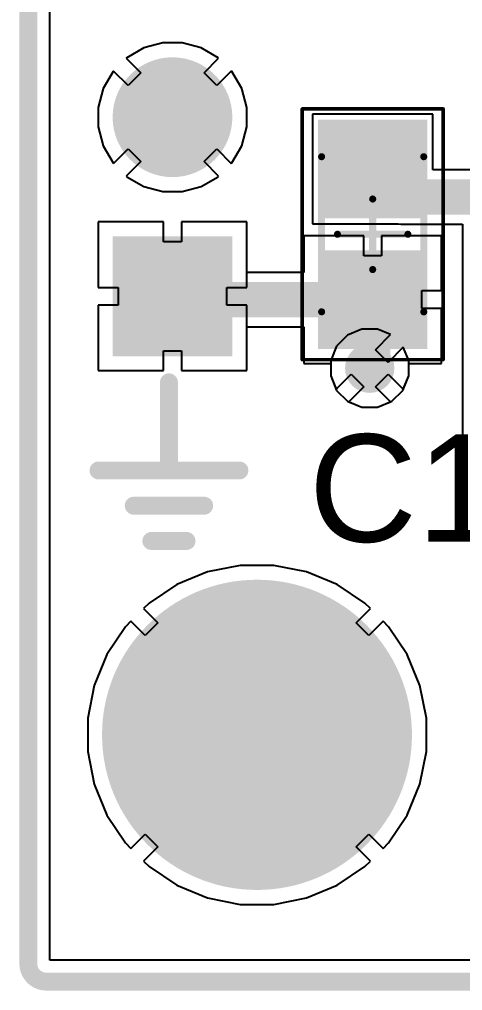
# Model space of a CAD drawing. Header units: inches. Extents: x 3 to 4.98, y 3.05 to 4.16.
# Drawn here: x 2.997 to 3.245, y 3.046 to 3.588 of the extents above; entities that cross this region are included whole.
import ezdxf

# ---------------------------------------------------------------- set-up
doc = ezdxf.new("R2010")
doc.units = ezdxf.units.IN
doc.header["$MEASUREMENT"] = 0
for name, color, linetype in [('Bottom Layer', 5, 'Continuous'), ('Bottom Solder', 6, 'Continuous'), ('Layer 1', 16, 'Continuous'), ('Layer 2', 76, 'Continuous'), ('Mechanical 1', 6, 'Continuous'), ('Mechanical 13', 56, 'Continuous'), ('Mechanical 15', 56, 'Continuous'), ('Multi-Layer', 9, 'Continuous'), ('Pad Holes', 156, 'Continuous'), ('Top Layer', 1, 'Continuous'), ('Top Overlay', 2, 'Continuous'), ('Top Paste', 8, 'Continuous'), ('Top Solder', 216, 'Continuous'), ('Via Holes', 16, 'Continuous')]:
    doc.layers.add(name, color=color, linetype=linetype)
doc.styles.add('Arial', font='', dxfattribs={"height": 0.2})
doc.styles.get('Arial').set_extended_font_data('Arial')

# ---------------------------------------------------------------- blocks, each defined once
blk = doc.blocks.new('P__H______1_4_2_54___13')
at = {"layer": 'Bottom Layer'}
blk.add_hatch(color=5, dxfattribs=at).paths.add_polyline_path([(-0.0315, 0.0315), (0.0315, 0.0315), (0.0315, -0.0315), (-0.0315, -0.0315)])
h = blk.add_hatch(color=5, dxfattribs=at)
edge = h.paths.add_edge_path()
edge.add_arc((0, -0.1), 0.0315, 0, 360)
h = blk.add_hatch(color=5, dxfattribs=at)
edge = h.paths.add_edge_path()
edge.add_arc((0, -0.2), 0.0315, 0, 360)
h = blk.add_hatch(color=5, dxfattribs=at)
edge = h.paths.add_edge_path()
edge.add_arc((0, -0.3), 0.0315, 0, 360)
at = {"layer": 'Bottom Solder'}
blk.add_hatch(color=6, dxfattribs=at).paths.add_polyline_path([(-0.03346, 0.03346), (0.03346, 0.03346), (0.03346, -0.03346), (-0.03346, -0.03346)])
h = blk.add_hatch(color=6, dxfattribs=at)
edge = h.paths.add_edge_path()
edge.add_arc((0, -0.1), 0.03346, 0, 360)
h = blk.add_hatch(color=6, dxfattribs=at)
edge = h.paths.add_edge_path()
edge.add_arc((0, -0.2), 0.03346, 0, 360)
h = blk.add_hatch(color=6, dxfattribs=at)
edge = h.paths.add_edge_path()
edge.add_arc((0, -0.3), 0.03346, 0, 360)
at = {"layer": 'Layer 1'}
blk.add_hatch(color=16, dxfattribs=at).paths.add_polyline_path([(-0.0315, 0.0315), (0.0315, 0.0315), (0.0315, -0.0315), (-0.0315, -0.0315)])
h = blk.add_hatch(color=16, dxfattribs=at)
edge = h.paths.add_edge_path()
edge.add_arc((0, -0.1), 0.0315, 0, 360)
h = blk.add_hatch(color=16, dxfattribs=at)
edge = h.paths.add_edge_path()
edge.add_arc((0, -0.2), 0.0315, 0, 360)
h = blk.add_hatch(color=16, dxfattribs=at)
edge = h.paths.add_edge_path()
edge.add_arc((0, -0.3), 0.0315, 0, 360)
at = {"layer": 'Layer 2'}
blk.add_hatch(color=76, dxfattribs=at).paths.add_polyline_path([(-0.0315, 0.0315), (0.0315, 0.0315), (0.0315, -0.0315), (-0.0315, -0.0315)])
h = blk.add_hatch(color=76, dxfattribs=at)
edge = h.paths.add_edge_path()
edge.add_arc((0, -0.1), 0.0315, 0, 360)
h = blk.add_hatch(color=76, dxfattribs=at)
edge = h.paths.add_edge_path()
edge.add_arc((0, -0.2), 0.0315, 0, 360)
h = blk.add_hatch(color=76, dxfattribs=at)
edge = h.paths.add_edge_path()
edge.add_arc((0, -0.3), 0.0315, 0, 360)
at = {"layer": 'Multi-Layer'}
blk.add_hatch(color=9, dxfattribs=at).paths.add_polyline_path([(-0.0315, 0.0315), (0.0315, 0.0315), (0.0315, -0.0315), (-0.0315, -0.0315)])
h = blk.add_hatch(color=9, dxfattribs=at)
edge = h.paths.add_edge_path()
edge.add_arc((0, -0.1), 0.0315, 0, 360)
h = blk.add_hatch(color=9, dxfattribs=at)
edge = h.paths.add_edge_path()
edge.add_arc((0, -0.2), 0.0315, 0, 360)
h = blk.add_hatch(color=9, dxfattribs=at)
edge = h.paths.add_edge_path()
edge.add_arc((0, -0.3), 0.0315, 0, 360)
at = {"layer": 'Pad Holes'}
h = blk.add_hatch(color=7, dxfattribs=at)
edge = h.paths.add_edge_path()
edge.add_arc((0, 0), 0.02008, 0, 360)
h = blk.add_hatch(color=7, dxfattribs=at)
edge = h.paths.add_edge_path()
edge.add_arc((0, -0.1), 0.02008, 0, 360)
h = blk.add_hatch(color=7, dxfattribs=at)
edge = h.paths.add_edge_path()
edge.add_arc((0, -0.2), 0.02008, 0, 360)
h = blk.add_hatch(color=7, dxfattribs=at)
edge = h.paths.add_edge_path()
edge.add_arc((0, -0.3), 0.02008, 0, 360)
at = {"layer": 'Top Layer'}
blk.add_hatch(color=1, dxfattribs=at).paths.add_polyline_path([(-0.0315, 0.0315), (0.0315, 0.0315), (0.0315, -0.0315), (-0.0315, -0.0315)])
h = blk.add_hatch(color=1, dxfattribs=at)
edge = h.paths.add_edge_path()
edge.add_arc((0, -0.1), 0.0315, 0, 360)
h = blk.add_hatch(color=1, dxfattribs=at)
edge = h.paths.add_edge_path()
edge.add_arc((0, -0.2), 0.0315, 0, 360)
h = blk.add_hatch(color=1, dxfattribs=at)
edge = h.paths.add_edge_path()
edge.add_arc((0, -0.3), 0.0315, 0, 360)
at = {"layer": 'Top Solder'}
blk.add_hatch(color=216, dxfattribs=at).paths.add_polyline_path([(-0.03346, 0.03346), (0.03346, 0.03346), (0.03346, -0.03346), (-0.03346, -0.03346)])
h = blk.add_hatch(color=216, dxfattribs=at)
edge = h.paths.add_edge_path()
edge.add_arc((0, -0.1), 0.03346, 0, 360)
h = blk.add_hatch(color=216, dxfattribs=at)
edge = h.paths.add_edge_path()
edge.add_arc((0, -0.2), 0.03346, 0, 360)
h = blk.add_hatch(color=216, dxfattribs=at)
edge = h.paths.add_edge_path()
edge.add_arc((0, -0.3), 0.03346, 0, 360)
blk = doc.blocks.new('CAP_SM0805_YAGEOCC2_N_18')
at = {"layer": 'Top Layer'}
for points in [[(-0.06209, -0.02854), (-0.06209, 0.02854), (-0.01091, 0.02854), (-0.01091, -0.02854)], [(0.01091, -0.02854), (0.01091, 0.02854), (0.06209, 0.02854), (0.06209, -0.02854)]]:
    blk.add_hatch(color=1, dxfattribs=at).paths.add_polyline_path(points)
at = {"layer": 'Top Paste'}
for points in [[(-0.06209, -0.02854), (-0.06209, 0.02854), (-0.01091, 0.02854), (-0.01091, -0.02854)], [(0.01091, -0.02854), (0.01091, 0.02854), (0.06209, 0.02854), (0.06209, -0.02854)]]:
    blk.add_hatch(color=8, dxfattribs=at).paths.add_polyline_path(points)
at = {"layer": 'Top Solder'}
for points in [[(-0.06406, -0.03051), (-0.06406, 0.03051), (-0.00894, 0.03051), (-0.00894, -0.03051)], [(0.00894, -0.03051), (0.00894, 0.03051), (0.06406, 0.03051), (0.06406, -0.03051)]]:
    blk.add_hatch(color=216, dxfattribs=at).paths.add_polyline_path(points)
at = {"layer": 'Mechanical 13'}
for points in [[(0.04331, 0.02854, 0.00394, 0.00394, 0), (-0.04331, 0.02854, 0.00394, 0.00394, 0)], [(-0.04331, -0.02854, 0.00394, 0.00394, 0), (-0.04331, 0.02854, 0.00394, 0.00394, 0)], [(0.04331, -0.02854, 0.00394, 0.00394, 0), (0.04331, 0.02854, 0.00394, 0.00394, 0)], [(0.04331, -0.02854, 0.00394, 0.00394, 0), (-0.04331, -0.02854, 0.00394, 0.00394, 0)]]:
    blk.add_lwpolyline(points, format="xyseb", dxfattribs=at)
for points in [[(-0.04429, 0.02854, 0.00197, 0.00197, 1), (-0.04232, 0.02854, 0.00197, 0.00197, 1)], [(-0.04429, 0.02854, 0.00197, 0.00197, 1), (-0.04232, 0.02854, 0.00197, 0.00197, 1)], [(0.04232, 0.02854, 0.00197, 0.00197, 1), (0.04429, 0.02854, 0.00197, 0.00197, 1)], [(0.04232, 0.02854, 0.00197, 0.00197, 1), (0.04429, 0.02854, 0.00197, 0.00197, 1)], [(-0.04429, -0.02854, 0.00197, 0.00197, 1), (-0.04232, -0.02854, 0.00197, 0.00197, 1)], [(-0.04429, -0.02854, 0.00197, 0.00197, 1), (-0.04232, -0.02854, 0.00197, 0.00197, 1)], [(0.04232, -0.02854, 0.00197, 0.00197, 1), (0.04429, -0.02854, 0.00197, 0.00197, 1)], [(0.04232, -0.02854, 0.00197, 0.00197, 1), (0.04429, -0.02854, 0.00197, 0.00197, 1)]]:
    blk.add_lwpolyline(points, format="xyseb", close=True, dxfattribs=at)
at = {"layer": 'Mechanical 15'}
for points in [[(0.07, 0.03937, 0.00197, 0.00197, 0), (-0.07, 0.03937, 0.00197, 0.00197, 0)], [(-0.07, -0.03937, 0.00197, 0.00197, 0), (-0.07, 0.03937, 0.00197, 0.00197, 0)], [(0.07, -0.03937, 0.00197, 0.00197, 0), (0.07, 0.03937, 0.00197, 0.00197, 0)], [(0, -0.01969, 0.00394, 0.00394, 0), (0, 0.01969, 0.00394, 0.00394, 0)], [(0.01969, 0, 0.00394, 0.00394, 0), (-0.01969, 0, 0.00394, 0.00394, 0)], [(0.07, -0.03937, 0.00197, 0.00197, 0), (-0.07, -0.03937, 0.00197, 0.00197, 0)]]:
    blk.add_lwpolyline(points, format="xyseb", dxfattribs=at)
for points in [[(-0.07049, 0.03937, 0.000984, 0.000984, 1), (-0.06951, 0.03937, 0.000984, 0.000984, 1)], [(-0.07049, 0.03937, 0.000984, 0.000984, 1), (-0.06951, 0.03937, 0.000984, 0.000984, 1)], [(0.06951, 0.03937, 0.000984, 0.000984, 1), (0.07049, 0.03937, 0.000984, 0.000984, 1)], [(0.06951, 0.03937, 0.000984, 0.000984, 1), (0.07049, 0.03937, 0.000984, 0.000984, 1)], [(-0.00098, 0.01969, 0.00197, 0.00197, 1), (0.00098, 0.01969, 0.00197, 0.00197, 1)], [(-0.02067, 0, 0.00197, 0.00197, 1), (-0.0187, 0, 0.00197, 0.00197, 1)], [(0.0187, 0, 0.00197, 0.00197, 1), (0.02067, 0, 0.00197, 0.00197, 1)], [(-0.00098, -0.01969, 0.00197, 0.00197, 1), (0.00098, -0.01969, 0.00197, 0.00197, 1)], [(-0.07049, -0.03937, 0.000984, 0.000984, 1), (-0.06951, -0.03937, 0.000984, 0.000984, 1)], [(-0.07049, -0.03937, 0.000984, 0.000984, 1), (-0.06951, -0.03937, 0.000984, 0.000984, 1)], [(0.06951, -0.03937, 0.000984, 0.000984, 1), (0.07049, -0.03937, 0.000984, 0.000984, 1)], [(0.06951, -0.03937, 0.000984, 0.000984, 1), (0.07049, -0.03937, 0.000984, 0.000984, 1)]]:
    blk.add_lwpolyline(points, format="xyseb", close=True, dxfattribs=at)

msp = doc.modelspace()

# ---------------------------------------------------------------- hatches: boundary and pattern name
at = {"layer": 'Bottom Layer'}
h = msp.add_hatch(color=5, dxfattribs=at)
edge = h.paths.add_edge_path()
edge.add_arc((3.19291, 3.3937), 0.01181, 0, 360)
h = msp.add_hatch(color=5, dxfattribs=at)
edge = h.paths.add_edge_path()
edge.add_arc((3.12992, 3.18898), 0.08465, 0, 360)
at = {"layer": 'Bottom Solder'}
h = msp.add_hatch(color=6, dxfattribs=at)
edge = h.paths.add_edge_path()
edge.add_arc((3.19291, 3.3937), 0.01378, 0, 360)
h = msp.add_hatch(color=6, dxfattribs=at)
edge = h.paths.add_edge_path()
edge.add_arc((3.12992, 3.18898), 0.08661, 0, 360)
at = {"layer": 'Layer 1'}
h = msp.add_hatch(color=16, dxfattribs=at)
edge = h.paths.add_edge_path()
edge.add_arc((3.19291, 3.3937), 0.01181, 0, 360)
h = msp.add_hatch(color=16, dxfattribs=at)
edge = h.paths.add_edge_path()
edge.add_arc((3.12992, 3.18898), 0.08465, 0, 360)
at = {"layer": 'Layer 2'}
h = msp.add_hatch(color=76, dxfattribs=at)
edge = h.paths.add_edge_path()
edge.add_arc((3.19291, 3.3937), 0.01181, 0, 360)
h = msp.add_hatch(color=76, dxfattribs=at)
edge = h.paths.add_edge_path()
edge.add_arc((3.12992, 3.18898), 0.08465, 0, 360)
at = {"layer": 'Top Layer'}
h = msp.add_hatch(color=1, dxfattribs=at)
edge = h.paths.add_edge_path()
edge.add_arc((3.19291, 3.3937), 0.01181, 0, 360)
h = msp.add_hatch(color=1, dxfattribs=at)
edge = h.paths.add_edge_path()
edge.add_arc((3.12992, 3.18898), 0.08465, 0, 360)
at = {"layer": 'Top Solder'}
h = msp.add_hatch(color=216, dxfattribs=at)
edge = h.paths.add_edge_path()
edge.add_arc((3.19291, 3.3937), 0.01378, 0, 360)
h = msp.add_hatch(color=216, dxfattribs=at)
edge = h.paths.add_edge_path()
edge.add_arc((3.12992, 3.18898), 0.08661, 0, 360)
at = {"layer": 'Via Holes'}
h = msp.add_hatch(color=7, dxfattribs=at)
edge = h.paths.add_edge_path()
edge.add_arc((3.19291, 3.3937), 0.00787, 0, 360)
h = msp.add_hatch(color=7, dxfattribs=at)
edge = h.paths.add_edge_path()
edge.add_arc((3.12992, 3.18898), 0.05906, 0, 360)

# ---------------------------------------------------------------- linework, layer by layer
at = {"layer": 'Bottom Layer'}
for p, q in [((3.01417, 3.06322), (3.01417, 4.1415)), ((3.07721, 3.57535), (3.06666, 3.57253)), ((3.08814, 3.57535), (3.07721, 3.57535)), ((3.09869, 3.57253), (3.08814, 3.57535)), ((3.06666, 3.57253), (3.0572, 3.56706)), ((3.10816, 3.56706), (3.09869, 3.57253)), ((3.0572, 3.56706), (3.05687, 3.56674)), ((3.05687, 3.56674), (3.06498, 3.55862)), ((3.10037, 3.55862), (3.10848, 3.56674)), ((3.10848, 3.56674), (3.10816, 3.56706)), ((3.04947, 3.55934), (3.04401, 3.54988)), ((3.0498, 3.55966), (3.04947, 3.55934)), ((3.05791, 3.55155), (3.0498, 3.55966)), ((3.06498, 3.55862), (3.05791, 3.55155)), ((3.10744, 3.55155), (3.10037, 3.55862)), ((3.11555, 3.55966), (3.10744, 3.55155)), ((3.11588, 3.55934), (3.11555, 3.55966)), ((3.12135, 3.54988), (3.11588, 3.55934)), ((3.04401, 3.54988), (3.04118, 3.53932)), ((3.12417, 3.53932), (3.12135, 3.54988)), ((3.04118, 3.53932), (3.04118, 3.5284)), ((3.12417, 3.5284), (3.12417, 3.53932)), ((3.04118, 3.5284), (3.04401, 3.51784)), ((3.12135, 3.51784), (3.12417, 3.5284)), ((3.04401, 3.51784), (3.04947, 3.50838)), ((3.0498, 3.50805), (3.05791, 3.51616)), ((3.05791, 3.51616), (3.06498, 3.50909)), ((3.10037, 3.50909), (3.10744, 3.51616)), ((3.10744, 3.51616), (3.11555, 3.50805)), ((3.11588, 3.50838), (3.12135, 3.51784)), ((3.06498, 3.50909), (3.05687, 3.50098)), ((3.10848, 3.50098), (3.10037, 3.50909)), ((3.04947, 3.50838), (3.0498, 3.50805)), ((3.11555, 3.50805), (3.11588, 3.50838)), ((3.05687, 3.50098), (3.0572, 3.50065)), ((3.0572, 3.50065), (3.06666, 3.49519)), ((3.09869, 3.49519), (3.10816, 3.50065)), ((3.10816, 3.50065), (3.10848, 3.50098)), ((3.06666, 3.49519), (3.07721, 3.49236)), ((3.07721, 3.49236), (3.08814, 3.49236)), ((3.08814, 3.49236), (3.09869, 3.49519)), ((3.07768, 3.47535), (3.04118, 3.47535)), ((3.04118, 3.47535), (3.04118, 3.43886)), ((3.07768, 3.46428), (3.07768, 3.47535)), ((3.12417, 3.47535), (3.08768, 3.47535)), ((3.08768, 3.47535), (3.08768, 3.46428)), ((3.12417, 3.43886), (3.12417, 3.47535)), ((3.08768, 3.46428), (3.07768, 3.46428)), ((3.04118, 3.43886), (3.05226, 3.43886)), ((3.05226, 3.43886), (3.05226, 3.42886)), ((3.1131, 3.42886), (3.1131, 3.43886)), ((3.1131, 3.43886), (3.12417, 3.43886)), ((3.05226, 3.42886), (3.04118, 3.42886)), ((3.04118, 3.42886), (3.04118, 3.39236)), ((3.12417, 3.42886), (3.1131, 3.42886)), ((3.12417, 3.39236), (3.12417, 3.42886)), ((3.18056, 3.41219), (3.17442, 3.40606)), ((3.18857, 3.41551), (3.18056, 3.41219)), ((3.19725, 3.41551), (3.18857, 3.41551)), ((3.19618, 3.40404), (3.20461, 3.41247)), ((3.20461, 3.41247), (3.19725, 3.41551)), ((3.17442, 3.40606), (3.1711, 3.39804)), ((3.07768, 3.39236), (3.07768, 3.40344)), ((3.07768, 3.40344), (3.08768, 3.40344)), ((3.08768, 3.40344), (3.08768, 3.39236)), ((3.20326, 3.39697), (3.19618, 3.40404)), ((3.21168, 3.40539), (3.20326, 3.39697)), ((3.21472, 3.39804), (3.21168, 3.40539)), ((3.1711, 3.39804), (3.1711, 3.38936)), ((3.21472, 3.38936), (3.21472, 3.39804)), ((3.04118, 3.39236), (3.07768, 3.39236)), ((3.08768, 3.39236), (3.12417, 3.39236)), ((3.1711, 3.38936), (3.17415, 3.38201)), ((3.17415, 3.38201), (3.18257, 3.39043)), ((3.18257, 3.39043), (3.18964, 3.38336)), ((3.2114, 3.38135), (3.21472, 3.38936)), ((3.18964, 3.38336), (3.18122, 3.37494)), ((3.20527, 3.37521), (3.2114, 3.38135)), ((3.18122, 3.37494), (3.18857, 3.37189)), ((3.19725, 3.37189), (3.20527, 3.37521)), ((3.18857, 3.37189), (3.19725, 3.37189)), ((3.1206, 3.28362), (3.10231, 3.27998)), ((3.13924, 3.28362), (3.1206, 3.28362)), ((3.15753, 3.27998), (3.13924, 3.28362)), ((3.10231, 3.27998), (3.08509, 3.27285)), ((3.17475, 3.27285), (3.15753, 3.27998)), ((3.08509, 3.27285), (3.06959, 3.26249)), ((3.19025, 3.26249), (3.17475, 3.27285)), ((3.06959, 3.26249), (3.06653, 3.25944)), ((3.06653, 3.25944), (3.07447, 3.2515)), ((3.18538, 3.2515), (3.19331, 3.25944)), ((3.19331, 3.25944), (3.19025, 3.26249)), ((3.05641, 3.24931), (3.04605, 3.23381)), ((3.05946, 3.25237), (3.05641, 3.24931)), ((3.0674, 3.24443), (3.05946, 3.25237)), ((3.07447, 3.2515), (3.0674, 3.24443)), ((3.19245, 3.24443), (3.18538, 3.2515)), ((3.20038, 3.25237), (3.19245, 3.24443)), ((3.20344, 3.24931), (3.20038, 3.25237)), ((3.2138, 3.23381), (3.20344, 3.24931)), ((3.04605, 3.23381), (3.03891, 3.21658)), ((3.22093, 3.21658), (3.2138, 3.23381)), ((3.03891, 3.21658), (3.03528, 3.1983)), ((3.22457, 3.1983), (3.22093, 3.21658)), ((3.03528, 3.1983), (3.03528, 3.17965)), ((3.22457, 3.17965), (3.22457, 3.1983)), ((3.03528, 3.17965), (3.03891, 3.16137)), ((3.22093, 3.16137), (3.22457, 3.17965)), ((3.03891, 3.16137), (3.04605, 3.14414)), ((3.2138, 3.14414), (3.22093, 3.16137)), ((3.04605, 3.14414), (3.05641, 3.12864)), ((3.20344, 3.12864), (3.2138, 3.14414)), ((3.05946, 3.12559), (3.0674, 3.13352)), ((3.0674, 3.13352), (3.07447, 3.12645)), ((3.18538, 3.12645), (3.19245, 3.13352)), ((3.19245, 3.13352), (3.20038, 3.12559)), ((3.05641, 3.12864), (3.05946, 3.12559)), ((3.07447, 3.12645), (3.06653, 3.11852)), ((3.19331, 3.11852), (3.18538, 3.12645)), ((3.20038, 3.12559), (3.20344, 3.12864)), ((3.06653, 3.11852), (3.06959, 3.11546)), ((3.19025, 3.11546), (3.19331, 3.11852)), ((3.06959, 3.11546), (3.08509, 3.1051)), ((3.17475, 3.1051), (3.19025, 3.11546)), ((3.08509, 3.1051), (3.10231, 3.09797)), ((3.15753, 3.09797), (3.17475, 3.1051)), ((3.10231, 3.09797), (3.1206, 3.09433)), ((3.13924, 3.09433), (3.15753, 3.09797)), ((3.1206, 3.09433), (3.13924, 3.09433)), ((3.26117, 3.06322), (3.01417, 3.06322))]:
    msp.add_line(p, q, dxfattribs=at)
at = {"layer": 'Layer 1'}
for p, q in [((3.01417, 3.06322), (3.01417, 4.1415)), ((3.07721, 3.57535), (3.06666, 3.57253)), ((3.08814, 3.57535), (3.07721, 3.57535)), ((3.09869, 3.57253), (3.08814, 3.57535)), ((3.06666, 3.57253), (3.0572, 3.56706)), ((3.10816, 3.56706), (3.09869, 3.57253)), ((3.0572, 3.56706), (3.05687, 3.56674)), ((3.05687, 3.56674), (3.06498, 3.55862)), ((3.10037, 3.55862), (3.10848, 3.56674)), ((3.10848, 3.56674), (3.10816, 3.56706)), ((3.04947, 3.55934), (3.04401, 3.54988)), ((3.0498, 3.55966), (3.04947, 3.55934)), ((3.05791, 3.55155), (3.0498, 3.55966)), ((3.06498, 3.55862), (3.05791, 3.55155)), ((3.10744, 3.55155), (3.10037, 3.55862)), ((3.11555, 3.55966), (3.10744, 3.55155)), ((3.11588, 3.55934), (3.11555, 3.55966)), ((3.12135, 3.54988), (3.11588, 3.55934)), ((3.04401, 3.54988), (3.04118, 3.53932)), ((3.12417, 3.53932), (3.12135, 3.54988)), ((3.04118, 3.53932), (3.04118, 3.5284)), ((3.12417, 3.5284), (3.12417, 3.53932)), ((3.04118, 3.5284), (3.04401, 3.51784)), ((3.12135, 3.51784), (3.12417, 3.5284)), ((3.04401, 3.51784), (3.04947, 3.50838)), ((3.0498, 3.50805), (3.05791, 3.51616)), ((3.05791, 3.51616), (3.06498, 3.50909)), ((3.10037, 3.50909), (3.10744, 3.51616)), ((3.10744, 3.51616), (3.11555, 3.50805)), ((3.11588, 3.50838), (3.12135, 3.51784)), ((3.06498, 3.50909), (3.05687, 3.50098)), ((3.10848, 3.50098), (3.10037, 3.50909)), ((3.04947, 3.50838), (3.0498, 3.50805)), ((3.11555, 3.50805), (3.11588, 3.50838)), ((3.05687, 3.50098), (3.0572, 3.50065)), ((3.0572, 3.50065), (3.06666, 3.49519)), ((3.09869, 3.49519), (3.10816, 3.50065)), ((3.10816, 3.50065), (3.10848, 3.50098)), ((3.06666, 3.49519), (3.07721, 3.49236)), ((3.07721, 3.49236), (3.08814, 3.49236)), ((3.08814, 3.49236), (3.09869, 3.49519)), ((3.07768, 3.47535), (3.04118, 3.47535)), ((3.04118, 3.47535), (3.04118, 3.43886)), ((3.07768, 3.46428), (3.07768, 3.47535)), ((3.12417, 3.47535), (3.08768, 3.47535)), ((3.08768, 3.47535), (3.08768, 3.46428)), ((3.12417, 3.43886), (3.12417, 3.47535)), ((3.08768, 3.46428), (3.07768, 3.46428)), ((3.04118, 3.43886), (3.05226, 3.43886)), ((3.05226, 3.43886), (3.05226, 3.42886)), ((3.1131, 3.42886), (3.1131, 3.43886)), ((3.1131, 3.43886), (3.12417, 3.43886)), ((3.05226, 3.42886), (3.04118, 3.42886)), ((3.04118, 3.42886), (3.04118, 3.39236)), ((3.12417, 3.42886), (3.1131, 3.42886)), ((3.12417, 3.39236), (3.12417, 3.42886)), ((3.18056, 3.41219), (3.17442, 3.40606)), ((3.18857, 3.41551), (3.18056, 3.41219)), ((3.19725, 3.41551), (3.18857, 3.41551)), ((3.19618, 3.40404), (3.20461, 3.41247)), ((3.20461, 3.41247), (3.19725, 3.41551)), ((3.17442, 3.40606), (3.1711, 3.39804)), ((3.07768, 3.39236), (3.07768, 3.40344)), ((3.07768, 3.40344), (3.08768, 3.40344)), ((3.08768, 3.40344), (3.08768, 3.39236)), ((3.20326, 3.39697), (3.19618, 3.40404)), ((3.21168, 3.40539), (3.20326, 3.39697)), ((3.21472, 3.39804), (3.21168, 3.40539)), ((3.1711, 3.39804), (3.1711, 3.38936)), ((3.21472, 3.38936), (3.21472, 3.39804)), ((3.04118, 3.39236), (3.07768, 3.39236)), ((3.08768, 3.39236), (3.12417, 3.39236)), ((3.1711, 3.38936), (3.17415, 3.38201)), ((3.17415, 3.38201), (3.18257, 3.39043)), ((3.18257, 3.39043), (3.18964, 3.38336)), ((3.2114, 3.38135), (3.21472, 3.38936)), ((3.18964, 3.38336), (3.18122, 3.37494)), ((3.20527, 3.37521), (3.2114, 3.38135)), ((3.18122, 3.37494), (3.18857, 3.37189)), ((3.19725, 3.37189), (3.20527, 3.37521)), ((3.18857, 3.37189), (3.19725, 3.37189)), ((3.1206, 3.28362), (3.10231, 3.27998)), ((3.13924, 3.28362), (3.1206, 3.28362)), ((3.15753, 3.27998), (3.13924, 3.28362)), ((3.10231, 3.27998), (3.08509, 3.27285)), ((3.17475, 3.27285), (3.15753, 3.27998)), ((3.08509, 3.27285), (3.06959, 3.26249)), ((3.19025, 3.26249), (3.17475, 3.27285)), ((3.06959, 3.26249), (3.06653, 3.25944)), ((3.06653, 3.25944), (3.07447, 3.2515)), ((3.18538, 3.2515), (3.19331, 3.25944)), ((3.19331, 3.25944), (3.19025, 3.26249)), ((3.05641, 3.24931), (3.04605, 3.23381)), ((3.05946, 3.25237), (3.05641, 3.24931)), ((3.0674, 3.24443), (3.05946, 3.25237)), ((3.07447, 3.2515), (3.0674, 3.24443)), ((3.19245, 3.24443), (3.18538, 3.2515)), ((3.20038, 3.25237), (3.19245, 3.24443)), ((3.20344, 3.24931), (3.20038, 3.25237)), ((3.2138, 3.23381), (3.20344, 3.24931)), ((3.04605, 3.23381), (3.03891, 3.21658)), ((3.22093, 3.21658), (3.2138, 3.23381)), ((3.03891, 3.21658), (3.03528, 3.1983)), ((3.22457, 3.1983), (3.22093, 3.21658)), ((3.03528, 3.1983), (3.03528, 3.17965)), ((3.22457, 3.17965), (3.22457, 3.1983)), ((3.03528, 3.17965), (3.03891, 3.16137)), ((3.22093, 3.16137), (3.22457, 3.17965)), ((3.03891, 3.16137), (3.04605, 3.14414)), ((3.2138, 3.14414), (3.22093, 3.16137)), ((3.04605, 3.14414), (3.05641, 3.12864)), ((3.20344, 3.12864), (3.2138, 3.14414)), ((3.05946, 3.12559), (3.0674, 3.13352)), ((3.0674, 3.13352), (3.07447, 3.12645)), ((3.18538, 3.12645), (3.19245, 3.13352)), ((3.19245, 3.13352), (3.20038, 3.12559)), ((3.05641, 3.12864), (3.05946, 3.12559)), ((3.07447, 3.12645), (3.06653, 3.11852)), ((3.19331, 3.11852), (3.18538, 3.12645)), ((3.20038, 3.12559), (3.20344, 3.12864)), ((3.06653, 3.11852), (3.06959, 3.11546)), ((3.19025, 3.11546), (3.19331, 3.11852)), ((3.06959, 3.11546), (3.08509, 3.1051)), ((3.17475, 3.1051), (3.19025, 3.11546)), ((3.08509, 3.1051), (3.10231, 3.09797)), ((3.15753, 3.09797), (3.17475, 3.1051)), ((3.10231, 3.09797), (3.1206, 3.09433)), ((3.13924, 3.09433), (3.15753, 3.09797)), ((3.1206, 3.09433), (3.13924, 3.09433)), ((4.95859, 3.06322), (3.01417, 3.06322))]:
    msp.add_line(p, q, dxfattribs=at)
at = {"layer": 'Layer 2'}
for p, q in [((3.01417, 3.06322), (3.01417, 4.1415)), ((3.07721, 3.57535), (3.06666, 3.57253)), ((3.08814, 3.57535), (3.07721, 3.57535)), ((3.09869, 3.57253), (3.08814, 3.57535)), ((3.06666, 3.57253), (3.0572, 3.56706)), ((3.10816, 3.56706), (3.09869, 3.57253)), ((3.0572, 3.56706), (3.05687, 3.56674)), ((3.05687, 3.56674), (3.06498, 3.55862)), ((3.10037, 3.55862), (3.10848, 3.56674)), ((3.10848, 3.56674), (3.10816, 3.56706)), ((3.04947, 3.55934), (3.04401, 3.54988)), ((3.0498, 3.55966), (3.04947, 3.55934)), ((3.05791, 3.55155), (3.0498, 3.55966)), ((3.06498, 3.55862), (3.05791, 3.55155)), ((3.10744, 3.55155), (3.10037, 3.55862)), ((3.11555, 3.55966), (3.10744, 3.55155)), ((3.11588, 3.55934), (3.11555, 3.55966)), ((3.12135, 3.54988), (3.11588, 3.55934)), ((3.04401, 3.54988), (3.04118, 3.53932)), ((3.12417, 3.53932), (3.12135, 3.54988)), ((3.04118, 3.53932), (3.04118, 3.5284)), ((3.12417, 3.5284), (3.12417, 3.53932)), ((3.04118, 3.5284), (3.04401, 3.51784)), ((3.12135, 3.51784), (3.12417, 3.5284)), ((3.04401, 3.51784), (3.04947, 3.50838)), ((3.0498, 3.50805), (3.05791, 3.51616)), ((3.05791, 3.51616), (3.06498, 3.50909)), ((3.10037, 3.50909), (3.10744, 3.51616)), ((3.10744, 3.51616), (3.11555, 3.50805)), ((3.11588, 3.50838), (3.12135, 3.51784)), ((3.06498, 3.50909), (3.05687, 3.50098)), ((3.10848, 3.50098), (3.10037, 3.50909)), ((3.04947, 3.50838), (3.0498, 3.50805)), ((3.11555, 3.50805), (3.11588, 3.50838)), ((3.05687, 3.50098), (3.0572, 3.50065)), ((3.0572, 3.50065), (3.06666, 3.49519)), ((3.09869, 3.49519), (3.10816, 3.50065)), ((3.10816, 3.50065), (3.10848, 3.50098)), ((3.06666, 3.49519), (3.07721, 3.49236)), ((3.07721, 3.49236), (3.08814, 3.49236)), ((3.08814, 3.49236), (3.09869, 3.49519)), ((3.07768, 3.47535), (3.04118, 3.47535)), ((3.04118, 3.47535), (3.04118, 3.43886)), ((3.07768, 3.46428), (3.07768, 3.47535)), ((3.12417, 3.47535), (3.08768, 3.47535)), ((3.08768, 3.47535), (3.08768, 3.46428)), ((3.12417, 3.43886), (3.12417, 3.47535)), ((3.08768, 3.46428), (3.07768, 3.46428)), ((3.04118, 3.43886), (3.05226, 3.43886)), ((3.05226, 3.43886), (3.05226, 3.42886)), ((3.1131, 3.42886), (3.1131, 3.43886)), ((3.1131, 3.43886), (3.12417, 3.43886)), ((3.05226, 3.42886), (3.04118, 3.42886)), ((3.04118, 3.42886), (3.04118, 3.39236)), ((3.12417, 3.42886), (3.1131, 3.42886)), ((3.12417, 3.39236), (3.12417, 3.42886)), ((3.18056, 3.41219), (3.17442, 3.40606)), ((3.18857, 3.41551), (3.18056, 3.41219)), ((3.19725, 3.41551), (3.18857, 3.41551)), ((3.19618, 3.40404), (3.20461, 3.41247)), ((3.20461, 3.41247), (3.19725, 3.41551)), ((3.17442, 3.40606), (3.1711, 3.39804)), ((3.07768, 3.39236), (3.07768, 3.40344)), ((3.07768, 3.40344), (3.08768, 3.40344)), ((3.08768, 3.40344), (3.08768, 3.39236)), ((3.20326, 3.39697), (3.19618, 3.40404)), ((3.21168, 3.40539), (3.20326, 3.39697)), ((3.21472, 3.39804), (3.21168, 3.40539)), ((3.1711, 3.39804), (3.1711, 3.38936)), ((3.21472, 3.38936), (3.21472, 3.39804)), ((3.04118, 3.39236), (3.07768, 3.39236)), ((3.08768, 3.39236), (3.12417, 3.39236)), ((3.1711, 3.38936), (3.17415, 3.38201)), ((3.17415, 3.38201), (3.18257, 3.39043)), ((3.18257, 3.39043), (3.18964, 3.38336)), ((3.2114, 3.38135), (3.21472, 3.38936)), ((3.18964, 3.38336), (3.18122, 3.37494)), ((3.20527, 3.37521), (3.2114, 3.38135)), ((3.18122, 3.37494), (3.18857, 3.37189)), ((3.19725, 3.37189), (3.20527, 3.37521)), ((3.18857, 3.37189), (3.19725, 3.37189)), ((3.1206, 3.28362), (3.10231, 3.27998)), ((3.13924, 3.28362), (3.1206, 3.28362)), ((3.15753, 3.27998), (3.13924, 3.28362)), ((3.10231, 3.27998), (3.08509, 3.27285)), ((3.17475, 3.27285), (3.15753, 3.27998)), ((3.08509, 3.27285), (3.06959, 3.26249)), ((3.19025, 3.26249), (3.17475, 3.27285)), ((3.06959, 3.26249), (3.06653, 3.25944)), ((3.06653, 3.25944), (3.07447, 3.2515)), ((3.18538, 3.2515), (3.19331, 3.25944)), ((3.19331, 3.25944), (3.19025, 3.26249)), ((3.05641, 3.24931), (3.04605, 3.23381)), ((3.05946, 3.25237), (3.05641, 3.24931)), ((3.0674, 3.24443), (3.05946, 3.25237)), ((3.07447, 3.2515), (3.0674, 3.24443)), ((3.19245, 3.24443), (3.18538, 3.2515)), ((3.20038, 3.25237), (3.19245, 3.24443)), ((3.20344, 3.24931), (3.20038, 3.25237)), ((3.2138, 3.23381), (3.20344, 3.24931)), ((3.04605, 3.23381), (3.03891, 3.21658)), ((3.22093, 3.21658), (3.2138, 3.23381)), ((3.03891, 3.21658), (3.03528, 3.1983)), ((3.22457, 3.1983), (3.22093, 3.21658)), ((3.03528, 3.1983), (3.03528, 3.17965)), ((3.22457, 3.17965), (3.22457, 3.1983)), ((3.03528, 3.17965), (3.03891, 3.16137)), ((3.22093, 3.16137), (3.22457, 3.17965)), ((3.03891, 3.16137), (3.04605, 3.14414)), ((3.2138, 3.14414), (3.22093, 3.16137)), ((3.04605, 3.14414), (3.05641, 3.12864)), ((3.20344, 3.12864), (3.2138, 3.14414)), ((3.05946, 3.12559), (3.0674, 3.13352)), ((3.0674, 3.13352), (3.07447, 3.12645)), ((3.18538, 3.12645), (3.19245, 3.13352)), ((3.19245, 3.13352), (3.20038, 3.12559)), ((3.05641, 3.12864), (3.05946, 3.12559)), ((3.07447, 3.12645), (3.06653, 3.11852)), ((3.19331, 3.11852), (3.18538, 3.12645)), ((3.20038, 3.12559), (3.20344, 3.12864)), ((3.06653, 3.11852), (3.06959, 3.11546)), ((3.19025, 3.11546), (3.19331, 3.11852)), ((3.06959, 3.11546), (3.08509, 3.1051)), ((3.17475, 3.1051), (3.19025, 3.11546)), ((3.08509, 3.1051), (3.10231, 3.09797)), ((3.15753, 3.09797), (3.17475, 3.1051)), ((3.10231, 3.09797), (3.1206, 3.09433)), ((3.13924, 3.09433), (3.15753, 3.09797)), ((3.1206, 3.09433), (3.13924, 3.09433)), ((4.95859, 3.06322), (3.01417, 3.06322))]:
    msp.add_line(p, q, dxfattribs=at)
at = {"layer": 'Mechanical 1'}
for points in [[(3.00213, 3.06118, 0.01, 0.01, 0), (3.00213, 4.14354, 0.01, 0.01, 0)], [(3.01213, 3.05118, 0.01, 0.01, -0.414214), (3.00213, 3.06118, 0.01, 0.01, 0)], [(3.01213, 3.05118, 0.01, 0.01, 0), (4.96063, 3.05118, 0.01, 0.01, 0)]]:
    msp.add_lwpolyline(points, format="xyseb", dxfattribs=at)
for points in [[(2.99963, 3.06118, 0.005, 0.005, 1), (3.00463, 3.06118, 0.005, 0.005, 1)], [(2.99963, 3.06118, 0.005, 0.005, 1), (3.00463, 3.06118, 0.005, 0.005, 1)], [(3.00963, 3.05118, 0.005, 0.005, 1), (3.01463, 3.05118, 0.005, 0.005, 1)], [(3.00963, 3.05118, 0.005, 0.005, 1), (3.01463, 3.05118, 0.005, 0.005, 1)]]:
    msp.add_lwpolyline(points, format="xyseb", close=True, dxfattribs=at)
at = {"layer": 'Top Layer'}
for p, q in [((3.01417, 3.06322), (3.01417, 4.1415)), ((3.07721, 3.57535), (3.06666, 3.57253)), ((3.08814, 3.57535), (3.07721, 3.57535)), ((3.09869, 3.57253), (3.08814, 3.57535)), ((3.06666, 3.57253), (3.0572, 3.56706)), ((3.10816, 3.56706), (3.09869, 3.57253)), ((3.0572, 3.56706), (3.05687, 3.56674)), ((3.05687, 3.56674), (3.06498, 3.55862)), ((3.10037, 3.55862), (3.10848, 3.56674)), ((3.10848, 3.56674), (3.10816, 3.56706)), ((3.04947, 3.55934), (3.04401, 3.54988)), ((3.0498, 3.55966), (3.04947, 3.55934)), ((3.05791, 3.55155), (3.0498, 3.55966)), ((3.06498, 3.55862), (3.05791, 3.55155)), ((3.10744, 3.55155), (3.10037, 3.55862)), ((3.11555, 3.55966), (3.10744, 3.55155)), ((3.11588, 3.55934), (3.11555, 3.55966)), ((3.12135, 3.54988), (3.11588, 3.55934)), ((3.04401, 3.54988), (3.04118, 3.53932)), ((3.12417, 3.53932), (3.12135, 3.54988)), ((3.04118, 3.53932), (3.04118, 3.5284)), ((3.12417, 3.5284), (3.12417, 3.53932)), ((3.22811, 3.53559), (3.16102, 3.53559)), ((3.16102, 3.53559), (3.16102, 3.47441)), ((3.22811, 3.50439), (3.22811, 3.53559)), ((3.04118, 3.5284), (3.04401, 3.51784)), ((3.12135, 3.51784), (3.12417, 3.5284)), ((3.04401, 3.51784), (3.04947, 3.50838)), ((3.0498, 3.50805), (3.05791, 3.51616)), ((3.05791, 3.51616), (3.06498, 3.50909)), ((3.10037, 3.50909), (3.10744, 3.51616)), ((3.10744, 3.51616), (3.11555, 3.50805)), ((3.11588, 3.50838), (3.12135, 3.51784)), ((3.06498, 3.50909), (3.05687, 3.50098)), ((3.10848, 3.50098), (3.10037, 3.50909)), ((3.04947, 3.50838), (3.0498, 3.50805)), ((3.11555, 3.50805), (3.11588, 3.50838)), ((3.25464, 3.50439), (3.22811, 3.50439)), ((3.05687, 3.50098), (3.0572, 3.50065)), ((3.0572, 3.50065), (3.06666, 3.49519)), ((3.09869, 3.49519), (3.10816, 3.50065)), ((3.10816, 3.50065), (3.10848, 3.50098)), ((3.06666, 3.49519), (3.07721, 3.49236)), ((3.07721, 3.49236), (3.08814, 3.49236)), ((3.08814, 3.49236), (3.09869, 3.49519)), ((3.07768, 3.47535), (3.04118, 3.47535)), ((3.04118, 3.47535), (3.04118, 3.43886)), ((3.07768, 3.46428), (3.07768, 3.47535)), ((3.12417, 3.47535), (3.08768, 3.47535)), ((3.08768, 3.47535), (3.08768, 3.46428)), ((3.12417, 3.44714), (3.12417, 3.47535)), ((3.16102, 3.47441), (3.20885, 3.47441)), ((3.20885, 3.47441), (3.21031, 3.47412)), ((3.21031, 3.47412), (3.21032, 3.47412)), ((3.21032, 3.47412), (3.24471, 3.47412)), ((3.24471, 3.47412), (3.24471, 3.35039)), ((3.18957, 3.4676), (3.15602, 3.4676)), ((3.15602, 3.4676), (3.15602, 3.44714)), ((3.18957, 3.45652), (3.18957, 3.4676)), ((3.23311, 3.4676), (3.19957, 3.4676)), ((3.19957, 3.4676), (3.19957, 3.45652)), ((3.23311, 3.43701), (3.23311, 3.4676)), ((3.08768, 3.46428), (3.07768, 3.46428)), ((3.19957, 3.45652), (3.18957, 3.45652)), ((3.15602, 3.44714), (3.12417, 3.44714)), ((3.04118, 3.43886), (3.05226, 3.43886)), ((3.05226, 3.43886), (3.05226, 3.42886)), ((3.22203, 3.42701), (3.22203, 3.43701)), ((3.22203, 3.43701), (3.23311, 3.43701)), ((3.05226, 3.42886), (3.04118, 3.42886)), ((3.04118, 3.42886), (3.04118, 3.39236)), ((3.23311, 3.42701), (3.22203, 3.42701)), ((3.23311, 3.39642), (3.23311, 3.42701)), ((3.12417, 3.39236), (3.12417, 3.41687)), ((3.12417, 3.41687), (3.15602, 3.41687)), ((3.15602, 3.41687), (3.15602, 3.39642)), ((3.07768, 3.39236), (3.07768, 3.40344)), ((3.07768, 3.40344), (3.08768, 3.40344)), ((3.08768, 3.40344), (3.08768, 3.39236)), ((3.15602, 3.39642), (3.1711, 3.39642)), ((3.1711, 3.39642), (3.1711, 3.38936)), ((3.21472, 3.38936), (3.21472, 3.39642)), ((3.21472, 3.39642), (3.23311, 3.39642)), ((3.04118, 3.39236), (3.07768, 3.39236)), ((3.08768, 3.39236), (3.12417, 3.39236)), ((3.1711, 3.38936), (3.17442, 3.38135)), ((3.19618, 3.38336), (3.20326, 3.39043)), ((3.20326, 3.39043), (3.21168, 3.38201)), ((3.21168, 3.38201), (3.21472, 3.38936)), ((3.17442, 3.38135), (3.18056, 3.37521)), ((3.20461, 3.37494), (3.19618, 3.38336)), ((3.18056, 3.37521), (3.18857, 3.37189)), ((3.19725, 3.37189), (3.20461, 3.37494)), ((3.18857, 3.37189), (3.19725, 3.37189)), ((3.24471, 3.35039), (3.24471, 3.35039)), ((3.24471, 3.35039), (3.24586, 3.3446)), ((3.1206, 3.28362), (3.10231, 3.27998)), ((3.13924, 3.28362), (3.1206, 3.28362)), ((3.15753, 3.27998), (3.13924, 3.28362)), ((3.10231, 3.27998), (3.08509, 3.27285)), ((3.17475, 3.27285), (3.15753, 3.27998)), ((3.08509, 3.27285), (3.06959, 3.26249)), ((3.19025, 3.26249), (3.17475, 3.27285)), ((3.06959, 3.26249), (3.06653, 3.25944)), ((3.06653, 3.25944), (3.07447, 3.2515)), ((3.18538, 3.2515), (3.19331, 3.25944)), ((3.19331, 3.25944), (3.19025, 3.26249)), ((3.05641, 3.24931), (3.04605, 3.23381)), ((3.05946, 3.25237), (3.05641, 3.24931)), ((3.0674, 3.24443), (3.05946, 3.25237)), ((3.07447, 3.2515), (3.0674, 3.24443)), ((3.19245, 3.24443), (3.18538, 3.2515)), ((3.20038, 3.25237), (3.19245, 3.24443)), ((3.20344, 3.24931), (3.20038, 3.25237)), ((3.2138, 3.23381), (3.20344, 3.24931)), ((3.04605, 3.23381), (3.03891, 3.21658)), ((3.22093, 3.21658), (3.2138, 3.23381)), ((3.03891, 3.21658), (3.03528, 3.1983)), ((3.22457, 3.1983), (3.22093, 3.21658)), ((3.03528, 3.1983), (3.03528, 3.17965)), ((3.22457, 3.17965), (3.22457, 3.1983)), ((3.03528, 3.17965), (3.03891, 3.16137)), ((3.22093, 3.16137), (3.22457, 3.17965)), ((3.03891, 3.16137), (3.04605, 3.14414)), ((3.2138, 3.14414), (3.22093, 3.16137)), ((3.04605, 3.14414), (3.05641, 3.12864)), ((3.20344, 3.12864), (3.2138, 3.14414)), ((3.05946, 3.12559), (3.0674, 3.13352)), ((3.0674, 3.13352), (3.07447, 3.12645)), ((3.18538, 3.12645), (3.19245, 3.13352)), ((3.19245, 3.13352), (3.20038, 3.12559)), ((3.05641, 3.12864), (3.05946, 3.12559)), ((3.07447, 3.12645), (3.06653, 3.11852)), ((3.19331, 3.11852), (3.18538, 3.12645)), ((3.20038, 3.12559), (3.20344, 3.12864)), ((3.06653, 3.11852), (3.06959, 3.11546)), ((3.19025, 3.11546), (3.19331, 3.11852)), ((3.06959, 3.11546), (3.08509, 3.1051)), ((3.17475, 3.1051), (3.19025, 3.11546)), ((3.08509, 3.1051), (3.10231, 3.09797)), ((3.15753, 3.09797), (3.17475, 3.1051)), ((3.10231, 3.09797), (3.1206, 3.09433)), ((3.13924, 3.09433), (3.15753, 3.09797)), ((3.1206, 3.09433), (3.13924, 3.09433)), ((4.95859, 3.06322), (3.01417, 3.06322))]:
    msp.add_line(p, q, dxfattribs=at)
for points in [[(3.19457, 3.505, 0.01969, 0.01969, 0), (3.21031, 3.48925, 0.01969, 0.01969, 0)], [(3.21031, 3.48925, 0.01969, 0.01969, 0), (3.25984, 3.48925, 0.01969, 0.01969, 0)], [(3.08268, 3.43386, 0.01969, 0.01969, 0), (3.08453, 3.43201, 0.01969, 0.01969, 0)], [(3.08453, 3.43201, 0.01969, 0.01969, 0), (3.19457, 3.43201, 0.01969, 0.01969, 0)], [(3.19457, 3.3937, 0.01969, 0.01969, 0), (3.19457, 3.43201, 0.01969, 0.01969, 0)], [(3.19291, 3.3937, 0.01969, 0.01969, 0), (3.19457, 3.3937, 0.01969, 0.01969, 0)]]:
    msp.add_lwpolyline(points, format="xyseb", dxfattribs=at)
for points in [[(3.18965, 3.505, 0.00984, 0.00984, 1), (3.19949, 3.505, 0.00984, 0.00984, 1)], [(3.20539, 3.48925, 0.00984, 0.00984, 1), (3.21524, 3.48925, 0.00984, 0.00984, 1)], [(3.20539, 3.48925, 0.00984, 0.00984, 1), (3.21524, 3.48925, 0.00984, 0.00984, 1)], [(3.07776, 3.43386, 0.00984, 0.00984, 1), (3.0876, 3.43386, 0.00984, 0.00984, 1)], [(3.07961, 3.43201, 0.00984, 0.00984, 1), (3.08945, 3.43201, 0.00984, 0.00984, 1)], [(3.07961, 3.43201, 0.00984, 0.00984, 1), (3.08945, 3.43201, 0.00984, 0.00984, 1)], [(3.18965, 3.43201, 0.00984, 0.00984, 1), (3.19949, 3.43201, 0.00984, 0.00984, 1)], [(3.18965, 3.43201, 0.00984, 0.00984, 1), (3.19949, 3.43201, 0.00984, 0.00984, 1)], [(3.18799, 3.3937, 0.00984, 0.00984, 1), (3.19783, 3.3937, 0.00984, 0.00984, 1)], [(3.18965, 3.3937, 0.00984, 0.00984, 1), (3.19949, 3.3937, 0.00984, 0.00984, 1)], [(3.18965, 3.3937, 0.00984, 0.00984, 1), (3.19949, 3.3937, 0.00984, 0.00984, 1)]]:
    msp.add_lwpolyline(points, format="xyseb", close=True, dxfattribs=at)
at = {"layer": 'Top Overlay'}
for points in [[(3.08071, 3.33661, 0.01, 0.01, 0), (3.08071, 3.38583, 0.01, 0.01, 0)], [(3.04134, 3.33661, 0.01, 0.01, 0), (3.12008, 3.33661, 0.01, 0.01, 0)], [(3.04134, 3.33661, 0.01, 0.01, 0), (3.08071, 3.33661, 0.01, 0.01, 0)], [(3.06102, 3.31693, 0.01, 0.01, 0), (3.10039, 3.31693, 0.01, 0.01, 0)], [(3.07087, 3.29724, 0.01, 0.01, 0), (3.09055, 3.29724, 0.01, 0.01, 0)]]:
    msp.add_lwpolyline(points, format="xyseb", dxfattribs=at)
for points in [[(3.07821, 3.38583, 0.005, 0.005, 1), (3.08321, 3.38583, 0.005, 0.005, 1)], [(3.03884, 3.33661, 0.005, 0.005, 1), (3.04384, 3.33661, 0.005, 0.005, 1)], [(3.03884, 3.33661, 0.005, 0.005, 1), (3.04384, 3.33661, 0.005, 0.005, 1)], [(3.07821, 3.33661, 0.005, 0.005, 1), (3.08321, 3.33661, 0.005, 0.005, 1)], [(3.07821, 3.33661, 0.005, 0.005, 1), (3.08321, 3.33661, 0.005, 0.005, 1)], [(3.11758, 3.33661, 0.005, 0.005, 1), (3.12258, 3.33661, 0.005, 0.005, 1)], [(3.05852, 3.31693, 0.005, 0.005, 1), (3.06352, 3.31693, 0.005, 0.005, 1)], [(3.09789, 3.31693, 0.005, 0.005, 1), (3.10289, 3.31693, 0.005, 0.005, 1)], [(3.06837, 3.29724, 0.005, 0.005, 1), (3.07337, 3.29724, 0.005, 0.005, 1)], [(3.08805, 3.29724, 0.005, 0.005, 1), (3.09305, 3.29724, 0.005, 0.005, 1)]]:
    msp.add_lwpolyline(points, format="xyseb", close=True, dxfattribs=at)

# ---------------------------------------------------------------- block references
for name, p, rotation in [('P__H______1_4_2_54___13', (3.08268, 3.43386), 180), ('CAP_SM0805_YAGEOCC2_N_18', (3.19457, 3.4685), 270)]:
    msp.add_blockref(name, p, dxfattribs=dict(rotation=rotation))

# ---------------------------------------------------------------- texts
at = {"layer": 'Top Overlay', "style": 'Arial'}
msp.add_text('C1', height=0.06, dxfattribs=at).set_placement((3.15883, 3.29678))

doc.saveas('drawing.dxf')
